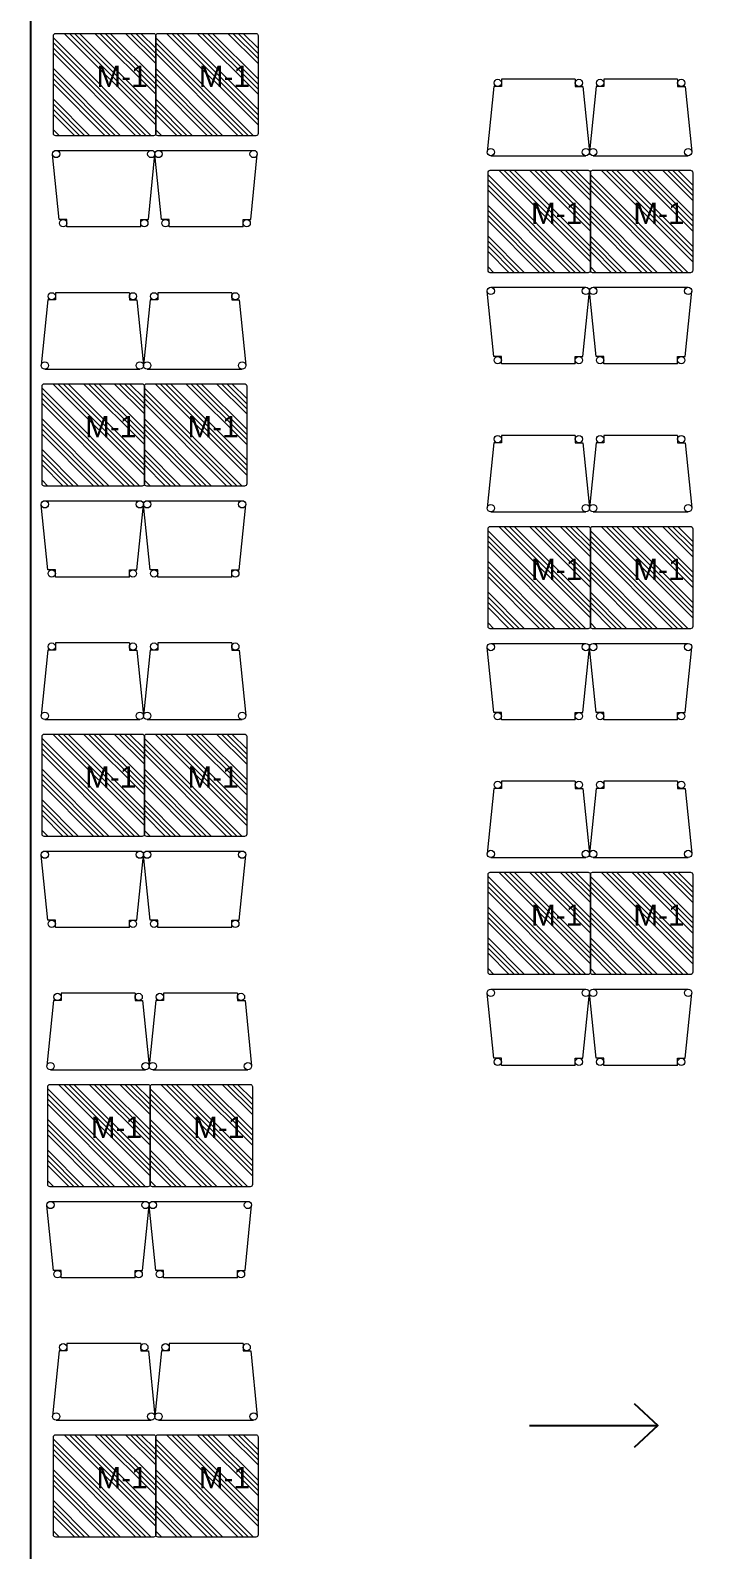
# Model space of a CAD drawing. Header units: centimetres. Extents: x 129282 to 136766, y 26190 to 28185.
# Drawn here: x 135539 to 135839, y 27158 to 27826 of the extents above; entities that cross this region are included whole.
import ezdxf

# ---------------------------------------------------------------- set-up
doc = ezdxf.new("R2010")
doc.units = ezdxf.units.CM
doc.header["$LTSCALE"] = 10
doc.header["$MEASUREMENT"] = 0
doc.layers.add('ARK_AHŞAP', color=45, linetype='Continuous', lineweight=15)
doc.layers.add('ARK_METAL', color=252, linetype='Continuous', lineweight=15)
doc.layers.add('LP-DIMENSION_INT_100', color=51, linetype='Continuous')
doc.layers.add('SD-YAZI', color=233, linetype='Continuous')
doc.styles.get("Standard").update_dxf_attribs({"font": 'arial.ttf'})

# ---------------------------------------------------------------- blocks, each defined once
blk = doc.blocks.new('kj')
at = {"layer": 'LP-DIMENSION_INT_100', "color": 2}
blk.add_lwpolyline([(130239.37, 28185.2), (129939.37, 28185.2), (129939.37, 26190.2), (130177.37, 26190.2)], dxfattribs=at)

msp = doc.modelspace()

# ---------------------------------------------------------------- hatches: boundary and pattern name
at = {"layer": 'ARK_METAL'}
h = msp.add_hatch(dxfattribs=at)
h.set_pattern_fill('ANSI34', color=256, scale=0.5, angle=450)
h.set_pattern_definition([(135, (103137.66, -190133.326), (-6.7351921, -6.7351921), []), (135, (103137.66, -190131.081), (-6.7351921, -6.7351921), []), (135, (103137.66, -190128.836), (-6.7351921, -6.7351921), []), (135, (103137.66, -190126.591), (-6.7351921, -6.7351921), [])])
h.paths.add_polyline_path([(135593.76, 27780.86), (135593.76, 27823.86, 0.414214), (135592.76, 27824.86), (135549.76, 27824.86, 0.414214), (135548.76, 27823.86), (135548.76, 27780.86, 0.414214), (135549.76, 27779.86), (135592.76, 27779.86, 0.414214)])
h = msp.add_hatch(dxfattribs=at)
h.set_pattern_fill('ANSI34', color=256, scale=0.5, angle=450)
h.set_pattern_definition([(135, (103182.66, -190133.326), (-6.7351921, -6.7351921), []), (135, (103182.66, -190131.081), (-6.7351921, -6.7351921), []), (135, (103182.66, -190128.836), (-6.7351921, -6.7351921), []), (135, (103182.66, -190126.591), (-6.7351921, -6.7351921), [])])
h.paths.add_polyline_path([(135638.76, 27780.86), (135638.76, 27823.86, 0.414214), (135637.76, 27824.86), (135594.76, 27824.86, 0.414214), (135593.76, 27823.86), (135593.76, 27780.86, 0.414214), (135594.76, 27779.86), (135637.76, 27779.86, 0.414214)])
h = msp.add_hatch(dxfattribs=at)
h.set_pattern_fill('ANSI34', color=256, scale=0.5, angle=450)
h.set_pattern_definition([(135, (103328.757, -190193.507), (-6.7351921, -6.7351921), []), (135, (103328.757, -190191.262), (-6.7351921, -6.7351921), []), (135, (103328.757, -190189.017), (-6.7351921, -6.7351921), []), (135, (103328.757, -190186.772), (-6.7351921, -6.7351921), [])])
h.paths.add_polyline_path([(135784.85, 27720.68), (135784.85, 27763.68, 0.414214), (135783.85, 27764.68), (135740.85, 27764.68, 0.414214), (135739.85, 27763.68), (135739.85, 27720.68, 0.414214), (135740.85, 27719.68), (135783.85, 27719.68, 0.414214)])
h = msp.add_hatch(dxfattribs=at)
h.set_pattern_fill('ANSI34', color=256, scale=0.5, angle=450)
h.set_pattern_definition([(135, (103373.757, -190193.507), (-6.7351921, -6.7351921), []), (135, (103373.757, -190191.262), (-6.7351921, -6.7351921), []), (135, (103373.757, -190189.017), (-6.7351921, -6.7351921), []), (135, (103373.757, -190186.772), (-6.7351921, -6.7351921), [])])
h.paths.add_polyline_path([(135829.85, 27720.68), (135829.85, 27763.68, 0.414214), (135828.85, 27764.68), (135785.85, 27764.68, 0.414214), (135784.85, 27763.68), (135784.85, 27720.68, 0.414214), (135785.85, 27719.68), (135828.85, 27719.68, 0.414214)])
h = msp.add_hatch(dxfattribs=at)
h.set_pattern_fill('ANSI34', color=256, scale=0.5, angle=450)
h.set_pattern_definition([(135, (103132.66, -190287.305), (-6.7351921, -6.7351921), []), (135, (103132.66, -190285.06), (-6.7351921, -6.7351921), []), (135, (103132.66, -190282.8145), (-6.7351921, -6.7351921), []), (135, (103132.66, -190280.569), (-6.7351921, -6.7351921), [])])
h.paths.add_polyline_path([(135588.76, 27626.88), (135588.76, 27669.88, 0.414214), (135587.76, 27670.88), (135544.76, 27670.88, 0.414214), (135543.76, 27669.88), (135543.76, 27626.88, 0.414214), (135544.76, 27625.88), (135587.76, 27625.88, 0.414214)])
h = msp.add_hatch(dxfattribs=at)
h.set_pattern_fill('ANSI34', color=256, scale=0.5, angle=450)
h.set_pattern_definition([(135, (103177.66, -190287.305), (-6.7351921, -6.7351921), []), (135, (103177.66, -190285.06), (-6.7351921, -6.7351921), []), (135, (103177.66, -190282.8145), (-6.7351921, -6.7351921), []), (135, (103177.66, -190280.569), (-6.7351921, -6.7351921), [])])
h.paths.add_polyline_path([(135633.76, 27626.88), (135633.76, 27669.88, 0.414214), (135632.76, 27670.88), (135589.76, 27670.88, 0.414214), (135588.76, 27669.88), (135588.76, 27626.88, 0.414214), (135589.76, 27625.88), (135632.76, 27625.88, 0.414214)])
h = msp.add_hatch(dxfattribs=at)
h.set_pattern_fill('ANSI34', color=256, scale=0.5, angle=450)
h.set_pattern_definition([(135, (103328.757, -190350.037), (-6.7351921, -6.7351921), []), (135, (103328.757, -190347.792), (-6.7351921, -6.7351921), []), (135, (103328.757, -190345.547), (-6.7351921, -6.7351921), []), (135, (103328.757, -190343.302), (-6.7351921, -6.7351921), [])])
h.paths.add_polyline_path([(135784.85, 27564.15), (135784.85, 27607.15, 0.414214), (135783.85, 27608.15), (135740.85, 27608.15, 0.414214), (135739.85, 27607.15), (135739.85, 27564.15, 0.414214), (135740.85, 27563.15), (135783.85, 27563.15, 0.414214)])
h = msp.add_hatch(dxfattribs=at)
h.set_pattern_fill('ANSI34', color=256, scale=0.5, angle=450)
h.set_pattern_definition([(135, (103373.757, -190350.037), (-6.7351921, -6.7351921), []), (135, (103373.757, -190347.792), (-6.7351921, -6.7351921), []), (135, (103373.757, -190345.547), (-6.7351921, -6.7351921), []), (135, (103373.757, -190343.302), (-6.7351921, -6.7351921), [])])
h.paths.add_polyline_path([(135829.85, 27564.15), (135829.85, 27607.15, 0.414214), (135828.85, 27608.15), (135785.85, 27608.15, 0.414214), (135784.85, 27607.15), (135784.85, 27564.15, 0.414214), (135785.85, 27563.15), (135828.85, 27563.15, 0.414214)])
h = msp.add_hatch(dxfattribs=at)
h.set_pattern_fill('ANSI34', color=256, scale=0.5, angle=450)
h.set_pattern_definition([(135, (103132.66, -190441.283), (-6.7351921, -6.7351921), []), (135, (103132.66, -190439.038), (-6.7351921, -6.7351921), []), (135, (103132.66, -190436.793), (-6.7351921, -6.7351921), []), (135, (103132.66, -190434.548), (-6.7351921, -6.7351921), [])])
h.paths.add_polyline_path([(135588.76, 27472.9), (135588.76, 27515.9, 0.414214), (135587.76, 27516.9), (135544.76, 27516.9, 0.414214), (135543.76, 27515.9), (135543.76, 27472.9, 0.414214), (135544.76, 27471.9), (135587.76, 27471.9, 0.414214)])
h = msp.add_hatch(dxfattribs=at)
h.set_pattern_fill('ANSI34', color=256, scale=0.5, angle=450)
h.set_pattern_definition([(135, (103177.66, -190441.283), (-6.7351921, -6.7351921), []), (135, (103177.66, -190439.038), (-6.7351921, -6.7351921), []), (135, (103177.66, -190436.793), (-6.7351921, -6.7351921), []), (135, (103177.66, -190434.548), (-6.7351921, -6.7351921), [])])
h.paths.add_polyline_path([(135633.76, 27472.9), (135633.76, 27515.9, 0.414214), (135632.76, 27516.9), (135589.76, 27516.9, 0.414214), (135588.76, 27515.9), (135588.76, 27472.9, 0.414214), (135589.76, 27471.9), (135632.76, 27471.9, 0.414214)])
h = msp.add_hatch(dxfattribs=at)
h.set_pattern_fill('ANSI34', color=256, scale=0.5, angle=450)
h.set_pattern_definition([(135, (103328.757, -190501.999), (-6.7351921, -6.7351921), []), (135, (103328.757, -190499.754), (-6.7351921, -6.7351921), []), (135, (103328.757, -190497.509), (-6.7351921, -6.7351921), []), (135, (103328.757, -190495.264), (-6.7351921, -6.7351921), [])])
h.paths.add_polyline_path([(135784.85, 27412.19), (135784.85, 27455.19, 0.414214), (135783.85, 27456.19), (135740.85, 27456.19, 0.414214), (135739.85, 27455.19), (135739.85, 27412.19, 0.414214), (135740.85, 27411.19), (135783.85, 27411.19, 0.414214)])
h = msp.add_hatch(dxfattribs=at)
h.set_pattern_fill('ANSI34', color=256, scale=0.5, angle=450)
h.set_pattern_definition([(135, (103373.757, -190501.999), (-6.7351921, -6.7351921), []), (135, (103373.757, -190499.754), (-6.7351921, -6.7351921), []), (135, (103373.757, -190497.509), (-6.7351921, -6.7351921), []), (135, (103373.757, -190495.264), (-6.7351921, -6.7351921), [])])
h.paths.add_polyline_path([(135829.85, 27412.19), (135829.85, 27455.19, 0.414214), (135828.85, 27456.19), (135785.85, 27456.19, 0.414214), (135784.85, 27455.19), (135784.85, 27412.19, 0.414214), (135785.85, 27411.19), (135828.85, 27411.19, 0.414214)])
h = msp.add_hatch(dxfattribs=at)
h.set_pattern_fill('ANSI34', color=256, scale=0.5, angle=450)
h.set_pattern_definition([(135, (103135.16, -190595.262), (-6.7351921, -6.7351921), []), (135, (103135.16, -190593.017), (-6.7351921, -6.7351921), []), (135, (103135.16, -190590.772), (-6.7351921, -6.7351921), []), (135, (103135.16, -190588.527), (-6.7351921, -6.7351921), [])])
h.paths.add_polyline_path([(135591.26, 27318.92), (135591.26, 27361.92, 0.414214), (135590.26, 27362.92), (135547.26, 27362.92, 0.414214), (135546.26, 27361.92), (135546.26, 27318.92, 0.414214), (135547.26, 27317.92), (135590.26, 27317.92, 0.414214)])
h = msp.add_hatch(dxfattribs=at)
h.set_pattern_fill('ANSI34', color=256, scale=0.5, angle=450)
h.set_pattern_definition([(135, (103180.16, -190595.262), (-6.7351921, -6.7351921), []), (135, (103180.16, -190593.017), (-6.7351921, -6.7351921), []), (135, (103180.16, -190590.772), (-6.7351921, -6.7351921), []), (135, (103180.16, -190588.527), (-6.7351921, -6.7351921), [])])
h.paths.add_polyline_path([(135636.26, 27318.92), (135636.26, 27361.92, 0.414214), (135635.26, 27362.92), (135592.26, 27362.92, 0.414214), (135591.26, 27361.92), (135591.26, 27318.92, 0.414214), (135592.26, 27317.92), (135635.26, 27317.92, 0.414214)])
h = msp.add_hatch(dxfattribs=at)
h.set_pattern_fill('ANSI34', color=256, scale=0.5, angle=450)
h.set_pattern_definition([(135, (103137.66, -190749.241), (-6.7351921, -6.7351921), []), (135, (103137.66, -190746.9955), (-6.7351921, -6.7351921), []), (135, (103137.66, -190744.75), (-6.7351921, -6.7351921), []), (135, (103137.66, -190742.505), (-6.7351921, -6.7351921), [])])
h.paths.add_polyline_path([(135593.76, 27164.95), (135593.76, 27207.95, 0.414214), (135592.76, 27208.95), (135549.76, 27208.95, 0.414214), (135548.76, 27207.95), (135548.76, 27164.95, 0.414214), (135549.76, 27163.95), (135592.76, 27163.95, 0.414214)])
h = msp.add_hatch(dxfattribs=at)
h.set_pattern_fill('ANSI34', color=256, scale=0.5, angle=450)
h.set_pattern_definition([(135, (103182.66, -190749.241), (-6.7351921, -6.7351921), []), (135, (103182.66, -190746.9955), (-6.7351921, -6.7351921), []), (135, (103182.66, -190744.75), (-6.7351921, -6.7351921), []), (135, (103182.66, -190742.505), (-6.7351921, -6.7351921), [])])
h.paths.add_polyline_path([(135638.76, 27164.95), (135638.76, 27207.95, 0.414214), (135637.76, 27208.95), (135594.76, 27208.95, 0.414214), (135593.76, 27207.95), (135593.76, 27164.95, 0.414214), (135594.76, 27163.95), (135637.76, 27163.95, 0.414214)])

# ---------------------------------------------------------------- linework, layer by layer
at = {"layer": 'ARK_AHŞAP'}
for centre in [(135744.12, 27803.09), (135779.83, 27803.09), (135789.12, 27803.09), (135824.83, 27803.09), (135549.98, 27771.85), (135591.78, 27771.85), (135594.98, 27771.85), (135636.78, 27771.85), (135741.07, 27772.69), (135782.87, 27772.69), (135786.07, 27772.69), (135827.87, 27772.69), (135553.02, 27741.45), (135588.74, 27741.45), (135598.02, 27741.45), (135633.74, 27741.45), (135741.07, 27711.66), (135782.87, 27711.66), (135786.07, 27711.66), (135827.87, 27711.66), (135548.02, 27709.3), (135583.74, 27709.3), (135593.02, 27709.3), (135628.74, 27709.3), (135544.98, 27678.9), (135586.78, 27678.9), (135589.98, 27678.9), (135631.78, 27678.9), (135744.12, 27681.26), (135779.83, 27681.26), (135789.12, 27681.26), (135824.83, 27681.26), (135744.12, 27646.56), (135779.83, 27646.56), (135789.12, 27646.56), (135824.83, 27646.56), (135544.98, 27617.87), (135586.78, 27617.87), (135589.98, 27617.87), (135631.78, 27617.87), (135741.07, 27616.16), (135782.87, 27616.16), (135786.07, 27616.16), (135827.87, 27616.16), (135548.02, 27587.47), (135583.74, 27587.47), (135593.02, 27587.47), (135628.74, 27587.47), (135548.02, 27555.32), (135583.74, 27555.32), (135593.02, 27555.32), (135628.74, 27555.32), (135741.07, 27555.13), (135782.87, 27555.13), (135786.07, 27555.13), (135827.87, 27555.13), (135544.98, 27524.92), (135586.78, 27524.92), (135589.98, 27524.92), (135631.78, 27524.92), (135744.12, 27524.73), (135779.83, 27524.73), (135789.12, 27524.73), (135824.83, 27524.73), (135744.12, 27494.6), (135779.83, 27494.6), (135789.12, 27494.6), (135824.83, 27494.6), (135544.98, 27463.89), (135586.78, 27463.89), (135589.98, 27463.89), (135631.78, 27463.89), (135741.07, 27464.2), (135782.87, 27464.2), (135786.07, 27464.2), (135827.87, 27464.2), (135548.02, 27433.49), (135583.74, 27433.49), (135593.02, 27433.49), (135628.74, 27433.49), (135741.07, 27403.17), (135782.87, 27403.17), (135786.07, 27403.17), (135827.87, 27403.17), (135550.52, 27401.34), (135586.24, 27401.34), (135595.52, 27401.34), (135631.24, 27401.34), (135547.48, 27370.94), (135589.28, 27370.94), (135592.48, 27370.94), (135634.28, 27370.94), (135744.12, 27372.77), (135779.83, 27372.77), (135789.12, 27372.77), (135824.83, 27372.77), (135547.48, 27309.91), (135589.28, 27309.91), (135592.48, 27309.91), (135634.28, 27309.91), (135550.52, 27279.51), (135586.24, 27279.51), (135595.52, 27279.51), (135631.24, 27279.51), (135553.02, 27247.36), (135588.74, 27247.36), (135598.02, 27247.36), (135633.74, 27247.36), (135549.98, 27216.96), (135591.78, 27216.96), (135594.98, 27216.96), (135636.78, 27216.96)]:
    msp.add_circle(centre, 1.6, dxfattribs=at)
at = {"layer": 'ARK_METAL'}
for p, q in [((135742.35, 27801.49), (135739.48, 27772.85)), ((135745.72, 27801.49), (135742.35, 27801.49)), ((135759.47, 27804.69), (135745.72, 27804.69)), ((135778.23, 27804.69), (135745.72, 27804.69)), ((135745.72, 27804.69), (135745.72, 27801.49)), ((135778.23, 27804.69), (135778.23, 27801.49)), ((135778.23, 27801.49), (135781.6, 27801.49)), ((135781.6, 27801.49), (135784.47, 27772.85)), ((135787.35, 27801.49), (135784.48, 27772.85)), ((135790.72, 27801.49), (135787.35, 27801.49)), ((135804.47, 27804.69), (135790.72, 27804.69)), ((135823.23, 27804.69), (135790.72, 27804.69)), ((135790.72, 27804.69), (135790.72, 27801.49)), ((135823.23, 27804.69), (135823.23, 27801.49)), ((135823.23, 27801.49), (135826.6, 27801.49)), ((135826.6, 27801.49), (135829.47, 27772.85)), ((135551.26, 27743.05), (135548.39, 27771.69)), ((135549.98, 27773.45), (135591.78, 27773.45)), ((135590.5, 27743.05), (135593.37, 27771.69)), ((135596.26, 27743.05), (135593.39, 27771.69)), ((135594.98, 27773.45), (135636.78, 27773.45)), ((135635.5, 27743.05), (135638.37, 27771.69)), ((135741.07, 27771.09), (135782.87, 27771.09)), ((135786.07, 27771.09), (135827.87, 27771.09)), ((135554.62, 27743.05), (135551.26, 27743.05)), ((135554.62, 27739.85), (135554.62, 27743.05)), ((135568.38, 27739.85), (135554.62, 27739.85)), ((135587.14, 27739.85), (135554.62, 27739.85)), ((135587.14, 27743.05), (135590.5, 27743.05)), ((135587.14, 27739.85), (135587.14, 27743.05)), ((135599.62, 27743.05), (135596.26, 27743.05)), ((135599.62, 27739.85), (135599.62, 27743.05)), ((135613.38, 27739.85), (135599.62, 27739.85)), ((135632.14, 27739.85), (135599.62, 27739.85)), ((135632.14, 27743.05), (135635.5, 27743.05)), ((135632.14, 27739.85), (135632.14, 27743.05)), ((135742.35, 27682.86), (135739.48, 27711.5)), ((135741.07, 27713.26), (135782.87, 27713.26)), ((135781.6, 27682.86), (135784.47, 27711.5)), ((135787.35, 27682.86), (135784.48, 27711.5)), ((135786.07, 27713.26), (135827.87, 27713.26)), ((135826.6, 27682.86), (135829.47, 27711.5)), ((135546.26, 27707.7), (135543.39, 27679.06)), ((135549.62, 27707.7), (135546.26, 27707.7)), ((135563.38, 27710.9), (135549.62, 27710.9)), ((135582.14, 27710.9), (135549.62, 27710.9)), ((135549.62, 27710.9), (135549.62, 27707.7)), ((135582.14, 27710.9), (135582.14, 27707.7)), ((135582.14, 27707.7), (135585.5, 27707.7)), ((135585.5, 27707.7), (135588.37, 27679.06)), ((135591.26, 27707.7), (135588.39, 27679.06)), ((135594.62, 27707.7), (135591.26, 27707.7)), ((135608.38, 27710.9), (135594.62, 27710.9)), ((135627.14, 27710.9), (135594.62, 27710.9)), ((135594.62, 27710.9), (135594.62, 27707.7)), ((135627.14, 27710.9), (135627.14, 27707.7)), ((135627.14, 27707.7), (135630.5, 27707.7)), ((135630.5, 27707.7), (135633.37, 27679.06)), ((135745.72, 27682.86), (135742.35, 27682.86)), ((135745.72, 27679.66), (135745.72, 27682.86)), ((135759.47, 27679.66), (135745.72, 27679.66)), ((135778.23, 27679.66), (135745.72, 27679.66)), ((135778.23, 27682.86), (135781.6, 27682.86)), ((135778.23, 27679.66), (135778.23, 27682.86)), ((135790.72, 27682.86), (135787.35, 27682.86)), ((135790.72, 27679.66), (135790.72, 27682.86)), ((135804.47, 27679.66), (135790.72, 27679.66)), ((135823.23, 27679.66), (135790.72, 27679.66)), ((135823.23, 27682.86), (135826.6, 27682.86)), ((135823.23, 27679.66), (135823.23, 27682.86)), ((135544.98, 27677.3), (135586.78, 27677.3)), ((135589.98, 27677.3), (135631.78, 27677.3)), ((135742.35, 27644.96), (135739.48, 27616.32)), ((135745.72, 27644.96), (135742.35, 27644.96)), ((135759.47, 27648.16), (135745.72, 27648.16)), ((135778.23, 27648.16), (135745.72, 27648.16)), ((135745.72, 27648.16), (135745.72, 27644.96)), ((135778.23, 27648.16), (135778.23, 27644.96)), ((135778.23, 27644.96), (135781.6, 27644.96)), ((135781.6, 27644.96), (135784.47, 27616.32)), ((135787.35, 27644.96), (135784.48, 27616.32)), ((135790.72, 27644.96), (135787.35, 27644.96)), ((135804.47, 27648.16), (135790.72, 27648.16)), ((135823.23, 27648.16), (135790.72, 27648.16)), ((135790.72, 27648.16), (135790.72, 27644.96)), ((135823.23, 27648.16), (135823.23, 27644.96)), ((135823.23, 27644.96), (135826.6, 27644.96)), ((135826.6, 27644.96), (135829.47, 27616.32)), ((135544.98, 27619.47), (135586.78, 27619.47)), ((135589.98, 27619.47), (135631.78, 27619.47)), ((135546.26, 27589.07), (135543.39, 27617.71)), ((135585.5, 27589.07), (135588.37, 27617.71)), ((135591.26, 27589.07), (135588.39, 27617.71)), ((135630.5, 27589.07), (135633.37, 27617.71)), ((135741.07, 27614.56), (135782.87, 27614.56)), ((135786.07, 27614.56), (135827.87, 27614.56)), ((135549.62, 27589.07), (135546.26, 27589.07)), ((135549.62, 27585.87), (135549.62, 27589.07)), ((135563.38, 27585.87), (135549.62, 27585.87)), ((135582.14, 27585.87), (135549.62, 27585.87)), ((135582.14, 27589.07), (135585.5, 27589.07)), ((135582.14, 27585.87), (135582.14, 27589.07)), ((135594.62, 27589.07), (135591.26, 27589.07)), ((135594.62, 27585.87), (135594.62, 27589.07)), ((135608.38, 27585.87), (135594.62, 27585.87)), ((135627.14, 27585.87), (135594.62, 27585.87)), ((135627.14, 27589.07), (135630.5, 27589.07)), ((135627.14, 27585.87), (135627.14, 27589.07)), ((135546.26, 27553.72), (135543.39, 27525.08)), ((135549.62, 27553.72), (135546.26, 27553.72)), ((135563.38, 27556.92), (135549.62, 27556.92)), ((135582.14, 27556.92), (135549.62, 27556.92)), ((135549.62, 27556.92), (135549.62, 27553.72)), ((135582.14, 27556.92), (135582.14, 27553.72)), ((135582.14, 27553.72), (135585.5, 27553.72)), ((135585.5, 27553.72), (135588.37, 27525.08)), ((135591.26, 27553.72), (135588.39, 27525.08)), ((135594.62, 27553.72), (135591.26, 27553.72)), ((135608.38, 27556.92), (135594.62, 27556.92)), ((135627.14, 27556.92), (135594.62, 27556.92)), ((135594.62, 27556.92), (135594.62, 27553.72)), ((135627.14, 27556.92), (135627.14, 27553.72)), ((135627.14, 27553.72), (135630.5, 27553.72)), ((135630.5, 27553.72), (135633.37, 27525.08)), ((135742.35, 27526.33), (135739.48, 27554.97)), ((135741.07, 27556.73), (135782.87, 27556.73)), ((135781.6, 27526.33), (135784.47, 27554.97)), ((135787.35, 27526.33), (135784.48, 27554.97)), ((135786.07, 27556.73), (135827.87, 27556.73)), ((135826.6, 27526.33), (135829.47, 27554.97)), ((135745.72, 27526.33), (135742.35, 27526.33)), ((135745.72, 27523.13), (135745.72, 27526.33)), ((135778.23, 27526.33), (135781.6, 27526.33)), ((135778.23, 27523.13), (135778.23, 27526.33)), ((135790.72, 27526.33), (135787.35, 27526.33)), ((135790.72, 27523.13), (135790.72, 27526.33)), ((135823.23, 27526.33), (135826.6, 27526.33)), ((135823.23, 27523.13), (135823.23, 27526.33)), ((135544.98, 27523.32), (135586.78, 27523.32)), ((135589.98, 27523.32), (135631.78, 27523.32)), ((135759.47, 27523.13), (135745.72, 27523.13)), ((135778.23, 27523.13), (135745.72, 27523.13)), ((135804.47, 27523.13), (135790.72, 27523.13)), ((135823.23, 27523.13), (135790.72, 27523.13)), ((135742.35, 27493), (135739.48, 27464.36)), ((135745.72, 27493), (135742.35, 27493)), ((135759.47, 27496.2), (135745.72, 27496.2)), ((135778.23, 27496.2), (135745.72, 27496.2)), ((135745.72, 27496.2), (135745.72, 27493)), ((135778.23, 27496.2), (135778.23, 27493)), ((135778.23, 27493), (135781.6, 27493)), ((135781.6, 27493), (135784.47, 27464.36)), ((135787.35, 27493), (135784.48, 27464.36)), ((135790.72, 27493), (135787.35, 27493)), ((135804.47, 27496.2), (135790.72, 27496.2)), ((135823.23, 27496.2), (135790.72, 27496.2)), ((135790.72, 27496.2), (135790.72, 27493)), ((135823.23, 27496.2), (135823.23, 27493)), ((135823.23, 27493), (135826.6, 27493)), ((135826.6, 27493), (135829.47, 27464.36)), ((135544.98, 27465.49), (135586.78, 27465.49)), ((135589.98, 27465.49), (135631.78, 27465.49)), ((135546.26, 27435.09), (135543.39, 27463.73)), ((135585.5, 27435.09), (135588.37, 27463.73)), ((135591.26, 27435.09), (135588.39, 27463.73)), ((135630.5, 27435.09), (135633.37, 27463.73)), ((135741.07, 27462.6), (135782.87, 27462.6)), ((135786.07, 27462.6), (135827.87, 27462.6)), ((135549.62, 27435.09), (135546.26, 27435.09)), ((135549.62, 27431.89), (135549.62, 27435.09)), ((135563.38, 27431.89), (135549.62, 27431.89)), ((135582.14, 27431.89), (135549.62, 27431.89)), ((135582.14, 27435.09), (135585.5, 27435.09)), ((135582.14, 27431.89), (135582.14, 27435.09)), ((135594.62, 27435.09), (135591.26, 27435.09)), ((135594.62, 27431.89), (135594.62, 27435.09)), ((135608.38, 27431.89), (135594.62, 27431.89)), ((135627.14, 27431.89), (135594.62, 27431.89)), ((135627.14, 27435.09), (135630.5, 27435.09)), ((135627.14, 27431.89), (135627.14, 27435.09)), ((135741.07, 27404.77), (135782.87, 27404.77)), ((135786.07, 27404.77), (135827.87, 27404.77)), ((135548.76, 27399.74), (135545.89, 27371.1)), ((135552.12, 27399.74), (135548.76, 27399.74)), ((135565.88, 27402.94), (135552.12, 27402.94)), ((135584.64, 27402.94), (135552.12, 27402.94)), ((135552.12, 27402.94), (135552.12, 27399.74)), ((135584.64, 27402.94), (135584.64, 27399.74)), ((135584.64, 27399.74), (135588, 27399.74)), ((135588, 27399.74), (135590.87, 27371.1)), ((135593.76, 27399.74), (135590.89, 27371.1)), ((135597.12, 27399.74), (135593.76, 27399.74)), ((135610.88, 27402.94), (135597.12, 27402.94)), ((135629.64, 27402.94), (135597.12, 27402.94)), ((135597.12, 27402.94), (135597.12, 27399.74)), ((135629.64, 27402.94), (135629.64, 27399.74)), ((135629.64, 27399.74), (135633, 27399.74)), ((135633, 27399.74), (135635.87, 27371.1)), ((135742.35, 27374.37), (135739.48, 27403.01)), ((135781.6, 27374.37), (135784.47, 27403.01)), ((135787.35, 27374.37), (135784.48, 27403.01)), ((135826.6, 27374.37), (135829.47, 27403.01)), ((135745.72, 27374.37), (135742.35, 27374.37)), ((135745.72, 27371.17), (135745.72, 27374.37)), ((135759.47, 27371.17), (135745.72, 27371.17)), ((135778.23, 27371.17), (135745.72, 27371.17)), ((135778.23, 27374.37), (135781.6, 27374.37)), ((135778.23, 27371.17), (135778.23, 27374.37)), ((135790.72, 27374.37), (135787.35, 27374.37)), ((135790.72, 27371.17), (135790.72, 27374.37)), ((135804.47, 27371.17), (135790.72, 27371.17)), ((135823.23, 27371.17), (135790.72, 27371.17)), ((135823.23, 27374.37), (135826.6, 27374.37)), ((135823.23, 27371.17), (135823.23, 27374.37)), ((135547.48, 27369.34), (135589.28, 27369.34)), ((135592.48, 27369.34), (135634.28, 27369.34)), ((135547.48, 27311.51), (135589.28, 27311.51)), ((135592.48, 27311.51), (135634.28, 27311.51)), ((135548.76, 27281.11), (135545.89, 27309.75)), ((135588, 27281.11), (135590.87, 27309.75)), ((135593.76, 27281.11), (135590.89, 27309.75)), ((135633, 27281.11), (135635.87, 27309.75)), ((135552.12, 27281.11), (135548.76, 27281.11)), ((135552.12, 27277.91), (135552.12, 27281.11)), ((135565.88, 27277.91), (135552.12, 27277.91)), ((135584.64, 27277.91), (135552.12, 27277.91)), ((135584.64, 27281.11), (135588, 27281.11)), ((135584.64, 27277.91), (135584.64, 27281.11)), ((135597.12, 27281.11), (135593.76, 27281.11)), ((135597.12, 27277.91), (135597.12, 27281.11)), ((135610.88, 27277.91), (135597.12, 27277.91)), ((135629.64, 27277.91), (135597.12, 27277.91)), ((135629.64, 27281.11), (135633, 27281.11)), ((135629.64, 27277.91), (135629.64, 27281.11)), ((135551.26, 27245.76), (135548.39, 27217.12)), ((135554.62, 27245.76), (135551.26, 27245.76)), ((135568.38, 27248.96), (135554.62, 27248.96)), ((135587.14, 27248.96), (135554.62, 27248.96)), ((135554.62, 27248.96), (135554.62, 27245.76)), ((135587.14, 27248.96), (135587.14, 27245.76)), ((135587.14, 27245.76), (135590.5, 27245.76)), ((135590.5, 27245.76), (135593.37, 27217.12)), ((135596.26, 27245.76), (135593.39, 27217.12)), ((135599.62, 27245.76), (135596.26, 27245.76)), ((135613.38, 27248.96), (135599.62, 27248.96)), ((135632.14, 27248.96), (135599.62, 27248.96)), ((135599.62, 27248.96), (135599.62, 27245.76)), ((135632.14, 27248.96), (135632.14, 27245.76)), ((135632.14, 27245.76), (135635.5, 27245.76)), ((135635.5, 27245.76), (135638.37, 27217.12)), ((135549.98, 27215.36), (135591.78, 27215.36)), ((135594.98, 27215.36), (135636.78, 27215.36))]:
    msp.add_line(p, q, dxfattribs=at)
for points in [[(135592.76, 27779.86), (135549.76, 27779.86, -0.414214), (135548.76, 27780.86), (135548.76, 27823.86, -0.414214), (135549.76, 27824.86), (135592.76, 27824.86, -0.414214), (135593.76, 27823.86), (135593.76, 27780.86, -0.414214)], [(135637.76, 27779.86), (135594.76, 27779.86, -0.414214), (135593.76, 27780.86), (135593.76, 27823.86, -0.414214), (135594.76, 27824.86), (135637.76, 27824.86, -0.414214), (135638.76, 27823.86), (135638.76, 27780.86, -0.414214)], [(135783.85, 27719.68), (135740.85, 27719.68, -0.414214), (135739.85, 27720.68), (135739.85, 27763.68, -0.414214), (135740.85, 27764.68), (135783.85, 27764.68, -0.414214), (135784.85, 27763.68), (135784.85, 27720.68, -0.414214)], [(135828.85, 27719.68), (135785.85, 27719.68, -0.414214), (135784.85, 27720.68), (135784.85, 27763.68, -0.414214), (135785.85, 27764.68), (135828.85, 27764.68, -0.414214), (135829.85, 27763.68), (135829.85, 27720.68, -0.414214)], [(135587.76, 27625.88), (135544.76, 27625.88, -0.414214), (135543.76, 27626.88), (135543.76, 27669.88, -0.414214), (135544.76, 27670.88), (135587.76, 27670.88, -0.414214), (135588.76, 27669.88), (135588.76, 27626.88, -0.414214)], [(135632.76, 27625.88), (135589.76, 27625.88, -0.414214), (135588.76, 27626.88), (135588.76, 27669.88, -0.414214), (135589.76, 27670.88), (135632.76, 27670.88, -0.414214), (135633.76, 27669.88), (135633.76, 27626.88, -0.414214)], [(135783.85, 27563.15), (135740.85, 27563.15, -0.414214), (135739.85, 27564.15), (135739.85, 27607.15, -0.414214), (135740.85, 27608.15), (135783.85, 27608.15, -0.414214), (135784.85, 27607.15), (135784.85, 27564.15, -0.414214)], [(135828.85, 27563.15), (135785.85, 27563.15, -0.414214), (135784.85, 27564.15), (135784.85, 27607.15, -0.414214), (135785.85, 27608.15), (135828.85, 27608.15, -0.414214), (135829.85, 27607.15), (135829.85, 27564.15, -0.414214)], [(135587.76, 27471.9), (135544.76, 27471.9, -0.414214), (135543.76, 27472.9), (135543.76, 27515.9, -0.414214), (135544.76, 27516.9), (135587.76, 27516.9, -0.414214), (135588.76, 27515.9), (135588.76, 27472.9, -0.414214)], [(135632.76, 27471.9), (135589.76, 27471.9, -0.414214), (135588.76, 27472.9), (135588.76, 27515.9, -0.414214), (135589.76, 27516.9), (135632.76, 27516.9, -0.414214), (135633.76, 27515.9), (135633.76, 27472.9, -0.414214)], [(135783.85, 27411.19), (135740.85, 27411.19, -0.414214), (135739.85, 27412.19), (135739.85, 27455.19, -0.414214), (135740.85, 27456.19), (135783.85, 27456.19, -0.414214), (135784.85, 27455.19), (135784.85, 27412.19, -0.414214)], [(135828.85, 27411.19), (135785.85, 27411.19, -0.414214), (135784.85, 27412.19), (135784.85, 27455.19, -0.414214), (135785.85, 27456.19), (135828.85, 27456.19, -0.414214), (135829.85, 27455.19), (135829.85, 27412.19, -0.414214)], [(135590.26, 27317.92), (135547.26, 27317.92, -0.414214), (135546.26, 27318.92), (135546.26, 27361.92, -0.414214), (135547.26, 27362.92), (135590.26, 27362.92, -0.414214), (135591.26, 27361.92), (135591.26, 27318.92, -0.414214)], [(135635.26, 27317.92), (135592.26, 27317.92, -0.414214), (135591.26, 27318.92), (135591.26, 27361.92, -0.414214), (135592.26, 27362.92), (135635.26, 27362.92, -0.414214), (135636.26, 27361.92), (135636.26, 27318.92, -0.414214)], [(135592.76, 27163.95), (135549.76, 27163.95, -0.414214), (135548.76, 27164.95), (135548.76, 27207.95, -0.414214), (135549.76, 27208.95), (135592.76, 27208.95, -0.414214), (135593.76, 27207.95), (135593.76, 27164.95, -0.414214)], [(135637.76, 27163.95), (135594.76, 27163.95, -0.414214), (135593.76, 27164.95), (135593.76, 27207.95, -0.414214), (135594.76, 27208.95), (135637.76, 27208.95, -0.414214), (135638.76, 27207.95), (135638.76, 27164.95, -0.414214)]]:
    msp.add_lwpolyline(points, format="xyb", close=True, dxfattribs=at)
at = {"layer": 'LP-DIMENSION_INT_100', "color": 2}
msp.add_line((135758.13, 27212.93), (135814.56, 27212.93), dxfattribs=at)
msp.add_lwpolyline([(135804.16, 27222.61), (135814.56, 27212.93), (135804.16, 27203.27)], dxfattribs=at)

# ---------------------------------------------------------------- block references
msp.add_blockref('kj', (5599.25, 0), dxfattribs=at)

# ---------------------------------------------------------------- texts
at = {"layer": 'SD-YAZI', "color": 2, "char_height": 9.36, "attachment_point": 7}
for insert in [(135567.68, 27801.29), (135612.68, 27801.29), (135758.78, 27741.11), (135803.78, 27741.11), (135562.68, 27647.31), (135607.68, 27647.31), (135758.78, 27584.58), (135803.78, 27584.58), (135562.68, 27493.33), (135607.68, 27493.33), (135758.78, 27432.62), (135803.78, 27432.62), (135565.18, 27339.35), (135610.18, 27339.35), (135567.68, 27185.38), (135612.68, 27185.38)]:
    msp.add_mtext_dynamic_manual_height_columns('M-1', width=1669.2448, gutter_width=60, heights=[0], dxfattribs=dict(at, insert=insert))

doc.saveas('drawing.dxf')
